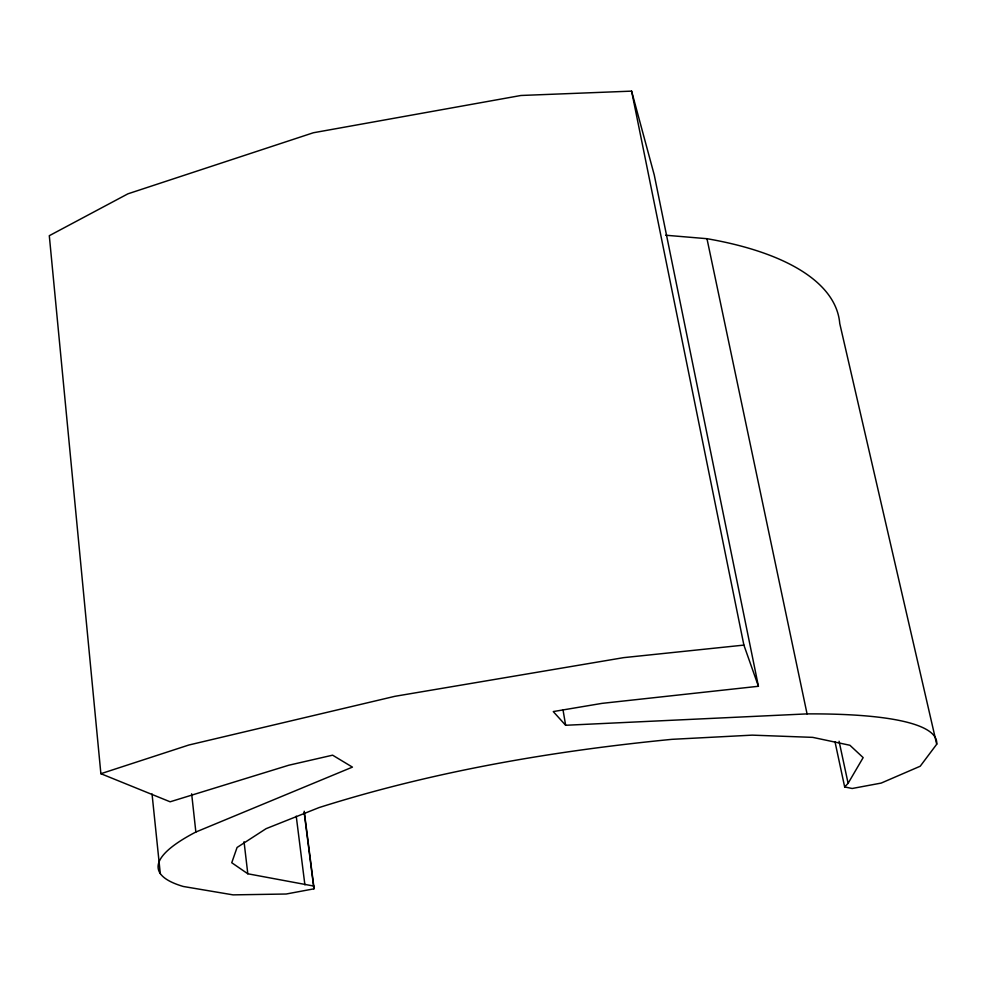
<?xml version="1.0" encoding="UTF-8"?>
<svg xmlns="http://www.w3.org/2000/svg" width="986" height="986" viewBox="0 0 986 986"><rect width="100%" height="100%" fill="white"/><g stroke="black" fill="none" stroke-linecap="round" stroke-linejoin="round"><path stroke-width="1.48" d="M665.649 235.223L706.974 238.698A367.642 138.348 -9.5 0 1 839.739 323.482L936.7 744.257L920.221 766.221L881.188 783.081L852.175 788.492L844.669 786.951L848.108 783.315L863.157 757.605L849.907 745.268L812.723 737.368L752.195 735.137L672.033 739.327C552.604 750.975 433.594 771.286 319.045 807.583L266.084 828.671L237.071 847.467L231.747 862.738L247.806 873.781L313.758 886.057L313.905 888.842L286.15 894.019L233.053 894.869L183.285 886.476A394.351 66.087 -9.3 0 1 195.857 832.024L191.654 793.816M195.857 832.024L352.421 767.12L332.602 755.177L288.762 765.235L170.122 801.791L100.88 773.702L49.3 235.703L127.921 193.823L313.338 132.765L520.941 95.482L631.595 91.131L654.248 174.941L758.419 686.281L602.052 703.363L553.257 711.572L565.644 725.277L807.066 713.889A394.351 66.087 -9.3 0 1 936.7 744.257M100.88 773.702L188.782 745.034L394.831 696.326L623.67 657.637L743.888 645.103L758.419 686.281M839.074 741.238L848.108 783.315M835.019 741.903L844.669 786.951M706.974 238.698L807.066 713.889M631.595 91.131L743.888 645.103M563.055 710.13L565.644 725.277M304.218 811.231L313.758 886.057M304.169 812.489L313.905 888.842M296.231 816.149L304.896 884.861M244.047 841.736L247.806 873.781M152.041 793.976L160.287 873.547"/></g></svg>
